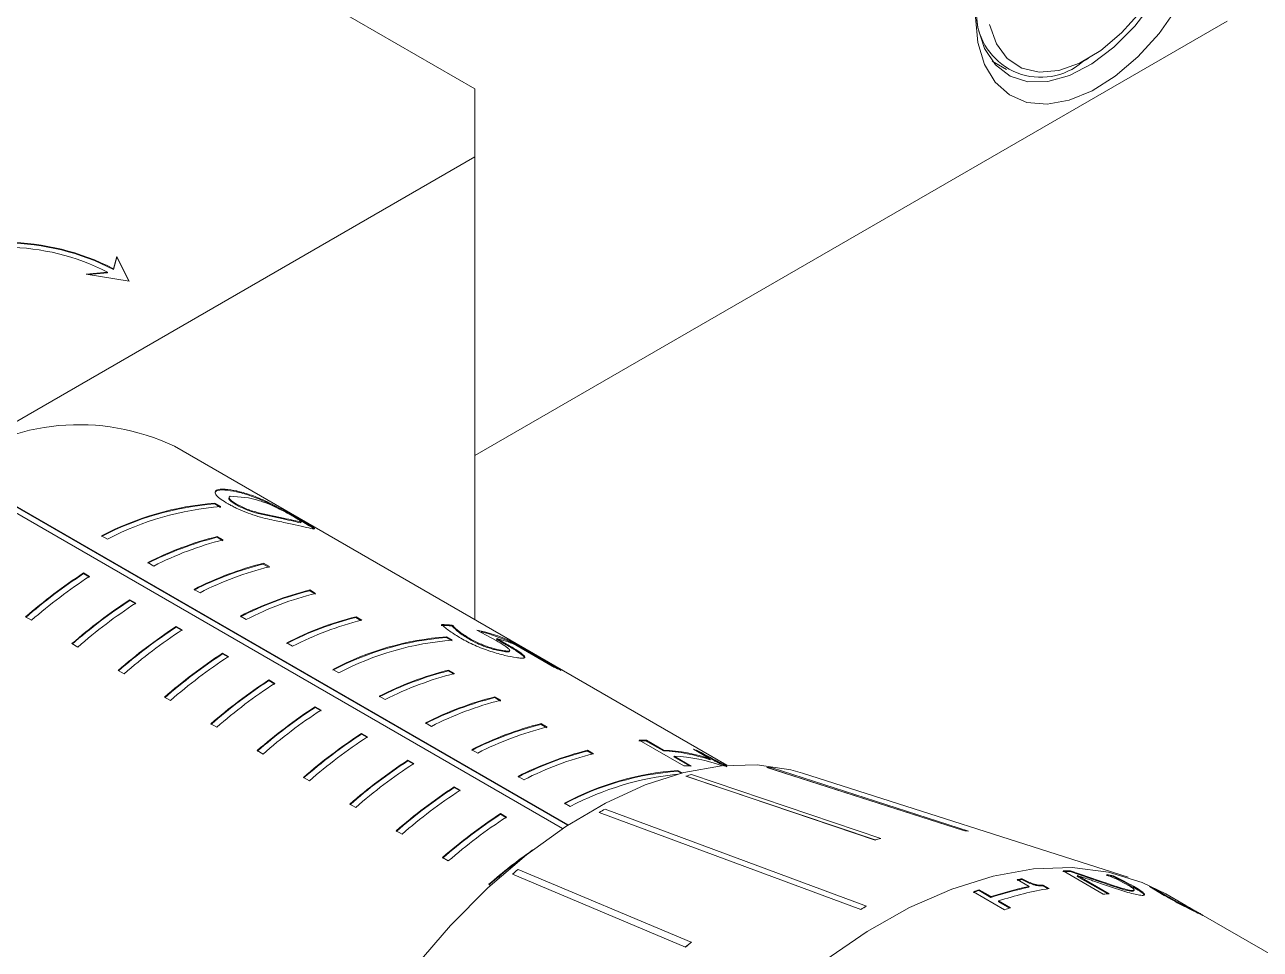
# Model space of a CAD drawing. Header units: millimetres. Extents: x 2 to 278, y 1 to 215.
# Drawn here: x 246.95 to 256.38, y 165.67 to 172.74 of the extents above; entities that cross this region are included whole.
import ezdxf

# ---------------------------------------------------------------- set-up
doc = ezdxf.new("R2010")
doc.units = ezdxf.units.MM

msp = doc.modelspace()

# ---------------------------------------------------------------- linework, layer by layer
at = {"color": 7, "linetype": 'Continuous', "lineweight": 18}
for p, q in [((250.3838, 172.2459), (247.1509, 174.1122)), ((256.1312, 172.7633), (250.3838, 169.4454)), ((254.3358, 172.4581), (254.4456, 172.3947)), ((255.0267, 172.4523), (255.0716, 172.4782)), ((250.3838, 171.7275), (250.3838, 172.2459)), ((250.3838, 171.7275), (242.3016, 167.0617)), ((250.3838, 168.1908), (250.3838, 171.7275)), ((247.6493, 170.966), (247.6232, 170.8716)), ((247.6493, 170.9608), (247.6232, 170.8664)), ((247.6493, 170.966), (247.7427, 170.7767)), ((247.6493, 170.9608), (247.6493, 170.966)), ((247.6493, 170.9608), (247.7399, 170.7772)), ((247.5783, 170.8457), (247.4148, 170.8306)), ((247.4148, 170.8306), (247.7427, 170.7767)), ((247.5783, 170.8405), (247.435, 170.8273)), ((247.5783, 170.8405), (247.5783, 170.8457)), ((247.6232, 170.8664), (247.6232, 170.8716)), ((252.3093, 167.0792), (248.0888, 169.5156)), ((246.3202, 169.3297), (251.0545, 166.5966)), ((251.0966, 166.6242), (246.3651, 169.3556)), ((251.0923, 166.6214), (246.3651, 169.3504)), ((248.6543, 169.1229), (248.515, 169.1337)), ((248.5649, 169.1745), (248.5624, 169.1687)), ((248.3988, 169.081), (248.3969, 169.0752)), ((248.4418, 169.0492), (248.3969, 169.0752)), ((248.4437, 169.055), (248.3988, 169.081)), ((248.5615, 169.0691), (248.5637, 169.0749)), ((248.729, 169.0025), (248.7313, 169.0083)), ((248.729, 169.0025), (248.9206, 168.9622)), ((248.7313, 169.0083), (248.9231, 168.9679)), ((248.9206, 168.9622), (248.9231, 168.9679)), ((249.0203, 168.9664), (249.0494, 168.9497)), ((249.0525, 168.9553), (249.0494, 168.9497)), ((249.0513, 168.9319), (249.0542, 168.9375)), ((249.0513, 168.9319), (249.0562, 168.9336)), ((247.5325, 168.8314), (247.5774, 168.8055)), ((248.4158, 168.8264), (248.4145, 168.8207)), ((248.4594, 168.7948), (248.4145, 168.8207)), ((248.4607, 168.8005), (248.4158, 168.8264)), ((247.886, 168.6273), (247.9309, 168.6014)), ((248.7681, 168.6166), (248.7693, 168.6223)), ((248.813, 168.5907), (248.7681, 168.6166)), ((248.8142, 168.5964), (248.7693, 168.6223)), ((247.4401, 168.5222), (247.3952, 168.5481)), ((247.3952, 168.5481), (247.3954, 168.5431)), ((247.4403, 168.5171), (247.3954, 168.5431)), ((248.2396, 168.4232), (248.2845, 168.3973)), ((249.1216, 168.4125), (249.1229, 168.4182)), ((249.1665, 168.3866), (249.1216, 168.4125)), ((249.1678, 168.3923), (249.1229, 168.4182)), ((247.7939, 168.3179), (247.749, 168.3438)), ((247.749, 168.3438), (247.7493, 168.3388)), ((247.7942, 168.3129), (247.7493, 168.3388)), ((246.9521, 168.2126), (246.997, 168.1867)), ((248.5931, 168.2191), (248.638, 168.1932)), ((249.4752, 168.2084), (249.4764, 168.2141)), ((249.5135, 168.1863), (249.4752, 168.2084)), ((249.5213, 168.1882), (249.4764, 168.2141)), ((248.1477, 168.1136), (248.1028, 168.1396)), ((248.1028, 168.1396), (248.1031, 168.1345)), ((248.148, 168.1086), (248.1031, 168.1345)), ((250.2105, 168.1497), (250.2082, 168.1439)), ((250.2082, 168.1439), (250.2142, 168.1404)), ((250.2105, 168.1497), (250.2164, 168.1462)), ((250.2164, 168.1462), (250.2142, 168.1404)), ((250.5461, 168.032), (250.4001, 168.1115)), ((247.3059, 168.0083), (247.3508, 167.9824)), ((248.9467, 168.015), (248.9916, 167.9891)), ((250.1666, 168.0604), (250.1647, 168.0547)), ((250.2096, 168.0287), (250.1647, 168.0547)), ((250.2115, 168.0345), (250.1666, 168.0604)), ((250.3397, 168.0496), (250.3376, 168.0439)), ((250.5516, 168.0477), (250.5489, 168.042)), ((250.5489, 168.042), (250.6236, 167.9997)), ((250.5516, 168.0477), (250.6262, 168.0054)), ((250.6262, 168.0054), (250.6236, 167.9997)), ((250.6619, 168.0249), (250.6589, 168.0193)), ((250.6589, 168.0193), (250.9923, 167.8268)), ((250.6619, 168.0249), (251.0439, 167.8044)), ((250.9889, 167.8282), (250.6881, 168.0018)), ((248.5015, 167.9094), (248.4566, 167.9353)), ((248.4566, 167.9353), (248.4569, 167.9303)), ((248.5018, 167.9044), (248.4569, 167.9303)), ((250.4825, 167.9849), (250.4803, 167.9792)), ((250.6108, 167.9536), (250.6085, 167.9478)), ((250.7578, 167.9191), (250.7552, 167.9134)), ((250.7552, 167.9134), (250.7637, 167.9)), ((249.3002, 167.8109), (249.3451, 167.785)), ((247.6597, 167.8041), (247.7047, 167.7782)), ((248.8553, 167.7051), (248.8104, 167.731)), ((248.8104, 167.731), (248.8107, 167.726)), ((248.8556, 167.7001), (248.8107, 167.726)), ((250.1823, 167.8002), (250.1835, 167.8059)), ((250.2272, 167.7743), (250.1823, 167.8002)), ((250.2284, 167.78), (250.1835, 167.8059)), ((248.0136, 167.5998), (248.0585, 167.5739)), ((249.2092, 167.5009), (249.1643, 167.5268)), ((249.1643, 167.5268), (249.1646, 167.5218)), ((249.6538, 167.6068), (249.6987, 167.5809)), ((250.5358, 167.5961), (250.5371, 167.6018)), ((250.5807, 167.5702), (250.5358, 167.5961)), ((250.582, 167.5759), (250.5371, 167.6018)), ((249.2095, 167.4959), (249.1646, 167.5218)), ((248.3674, 167.3956), (248.4123, 167.3697)), ((250.0073, 167.4027), (250.0523, 167.3768)), ((250.8894, 167.392), (250.8906, 167.3977)), ((250.9343, 167.3661), (250.8894, 167.392)), ((250.9355, 167.3718), (250.8906, 167.3977)), ((249.563, 167.2966), (249.5181, 167.3225)), ((249.5181, 167.3225), (249.5184, 167.3175)), ((249.5633, 167.2916), (249.5184, 167.3175)), ((251.9798, 167.0754), (251.6385, 167.2724)), ((251.6938, 167.2647), (251.6959, 167.2705)), ((251.6938, 167.2647), (251.8238, 167.1896)), ((251.6959, 167.2705), (251.826, 167.1954)), ((248.7212, 167.1913), (248.7661, 167.1654)), ((250.3609, 167.1986), (250.4058, 167.1727)), ((251.243, 167.1879), (251.2442, 167.1936)), ((251.2813, 167.1658), (251.243, 167.1879)), ((251.2891, 167.1677), (251.2442, 167.1936)), ((251.8238, 167.1896), (251.826, 167.1954)), ((252.1841, 167.1268), (252.054, 167.2019)), ((252.0952, 167.18), (252.0981, 167.1857)), ((249.9168, 167.0924), (249.8719, 167.1183)), ((249.8719, 167.1183), (249.8722, 167.1133)), ((249.9171, 167.0873), (249.8722, 167.1133)), ((251.9051, 167.1427), (251.9072, 167.1485)), ((251.9051, 167.1427), (252.024, 167.0741)), ((251.9072, 167.1485), (252.0373, 167.0734)), ((252.1813, 167.1211), (252.1841, 167.1268)), ((252.2111, 167.1155), (252.214, 167.1211)), ((252.616, 167.0627), (252.6155, 167.063)), ((252.6155, 167.063), (254.1158, 166.5803)), ((254.1163, 166.58), (252.616, 167.0627)), ((254.1547, 166.5769), (252.6544, 167.0597)), ((249.075, 166.9871), (249.1199, 166.9611)), ((250.7145, 166.9945), (250.7594, 166.9686)), ((251.9343, 167.0399), (251.9325, 167.0341)), ((251.9591, 167.0188), (251.9325, 167.0341)), ((251.9673, 167.0209), (251.9343, 167.0399)), ((251.9965, 166.997), (253.4406, 166.5089)), ((251.997, 166.9967), (251.9965, 166.997)), ((253.4411, 166.5086), (251.997, 166.9967)), ((253.4839, 166.52), (252.0398, 167.0081)), ((255.375, 166.2237), (252.8872, 167.0185)), ((250.2706, 166.8881), (250.2257, 166.914)), ((250.2257, 166.914), (250.226, 166.909)), ((250.2709, 166.8831), (250.226, 166.909)), ((249.4289, 166.7828), (249.4738, 166.7569)), ((251.068, 166.7904), (251.1129, 166.7645)), ((250.6245, 166.6838), (250.5796, 166.7098)), ((250.5796, 166.7098), (250.5798, 166.7047)), ((250.6247, 166.6788), (250.5798, 166.7047)), ((251.3343, 166.7191), (253.3311, 165.979)), ((251.3348, 166.7188), (251.3343, 166.7191)), ((253.3317, 165.9787), (251.3348, 166.7188)), ((253.376, 166.0039), (251.3792, 166.744)), ((249.7827, 166.5785), (249.8276, 166.5526)), ((253.4411, 166.5086), (253.4406, 166.5089)), ((253.4844, 166.5197), (253.4839, 166.52)), ((254.1163, 166.58), (254.1158, 166.5803)), ((254.1553, 166.5766), (254.1547, 166.5769)), ((250.1365, 166.3743), (250.1814, 166.3484)), ((250.6704, 166.2467), (251.9935, 165.6913)), ((250.6709, 166.2464), (250.6704, 166.2467)), ((251.994, 165.691), (250.6709, 166.2464)), ((252.0372, 165.7285), (250.714, 166.2839)), ((254.6179, 166.1532), (254.527, 166.2057)), ((254.5633, 166.2074), (254.5648, 166.2131)), ((255.1841, 166.0959), (254.8772, 166.2731)), ((254.9312, 166.2675), (254.9332, 166.2733)), ((254.9312, 166.2675), (255.1525, 166.1919)), ((254.9332, 166.2733), (255.1547, 166.1977)), ((254.9845, 166.231), (254.9866, 166.2368)), ((254.9845, 166.231), (255.2179, 166.0963)), ((254.9866, 166.2368), (255.23, 166.0962)), ((255.2137, 166.2422), (255.2106, 166.2439)), ((255.2608, 166.2286), (255.2633, 166.2343)), ((250.4903, 166.17), (250.5042, 166.162)), ((254.4305, 165.9757), (254.1918, 166.1135)), ((254.2353, 166.1228), (254.2363, 166.1284)), ((254.2353, 166.1228), (254.3262, 166.0703)), ((254.2363, 166.1284), (254.3272, 166.0759)), ((254.6165, 166.1475), (254.6179, 166.1532)), ((254.6467, 166.1681), (254.6481, 166.1739)), ((254.7241, 166.1588), (254.7256, 166.1646)), ((254.7241, 166.1588), (254.7626, 166.1366)), ((254.7256, 166.1646), (254.7716, 166.1381)), ((255.1525, 166.1919), (255.1547, 166.1977)), ((255.3576, 166.1122), (255.2232, 166.1565)), ((255.3943, 166.1182), (255.3967, 166.1239)), ((255.3943, 166.1182), (255.4155, 166.1176)), ((255.4123, 166.1496), (255.4149, 166.1554)), ((255.6488, 166.0856), (255.5375, 166.1536)), ((255.5847, 166.1333), (255.5817, 166.1277)), ((255.5817, 166.1277), (255.5862, 166.1251)), ((255.5847, 166.1333), (255.5892, 166.1307)), ((255.5892, 166.1307), (255.5862, 166.1251)), ((255.5862, 166.1251), (255.6186, 166.1041)), ((254.3262, 166.0703), (254.3272, 166.0759)), ((254.3831, 166.0375), (254.384, 166.0431)), ((254.3831, 166.0375), (254.4682, 165.9884)), ((254.384, 166.0431), (254.475, 165.9906)), ((255.8146, 166.0088), (255.6611, 166.0974)), ((255.6859, 166.0707), (255.683, 166.0651)), ((255.7794, 166.0194), (255.7765, 166.0138)), ((255.814, 166.0088), (255.7868, 166.0245)), ((253.3317, 165.9787), (253.3311, 165.979)), ((253.3766, 166.0036), (253.376, 166.0039)), ((255.8231, 166.0039), (255.823, 166.0036)), ((255.8231, 166.0039), (255.8438, 165.9919)), ((255.8586, 165.9796), (255.8555, 165.974)), ((255.9287, 165.9429), (255.9047, 165.9568)), ((261.3346, 162.8222), (255.9287, 165.9429)), ((251.994, 165.691), (251.9935, 165.6913)), ((252.0377, 165.7282), (252.0372, 165.7285))]:
    msp.add_line(p, q, dxfattribs=at)
at = {"color": 7, "linetype": 'Continuous', "lineweight": 18, "flags": 128}
for points in [[(254.2105, 172.8484), (254.2267, 172.712), (254.2778, 172.5533), (254.3607, 172.4287), (254.472, 172.3433), (254.607, 172.3005), (254.7604, 172.3022), (254.9257, 172.3482), (255.0963, 172.4367), (255.2651, 172.564), (255.4253, 172.725), (255.5703, 172.913), (255.694, 173.1203), (255.7916, 173.3386), (255.859, 173.5587), (255.8934, 173.7717), (255.8934, 173.969), (255.859, 174.1423), (255.7916, 174.2847), (255.694, 174.3902), (255.5703, 174.4547), (255.4253, 174.4753), (255.2651, 174.4514), (255.0972, 174.3842)], [(255.755, 172.8717), (255.6103, 172.6693), (255.4488, 172.4909), (255.2763, 172.3429), (255.0989, 172.2308), (254.9232, 172.1585), (254.7554, 172.1287), (254.6016, 172.1424), (254.4674, 172.1993), (254.3577, 172.2971), (254.2763, 172.4323), (254.2263, 172.6002), (254.2094, 172.7945)], [(255.1662, 172.5395), (255.3244, 172.673), (255.4716, 172.8373)], [(254.3146, 172.7364), (254.3675, 172.5897), (254.4511, 172.4772), (254.5619, 172.404), (254.6949, 172.3732), (254.8444, 172.3863), (255.0038, 172.4425), (255.1662, 172.5395)], [(249.9271, 165.5426), (250.198, 165.8567), (250.4827, 166.1422), (250.7775, 166.3952), (251.0786, 166.6125), (251.382, 166.7912), (251.6838, 166.929), (251.98, 167.0241), (252.2668, 167.0753), (252.5404, 167.0819), (252.7973, 167.0438), (252.8872, 167.0185)], [(253.0561, 165.5882), (253.3797, 165.81), (253.7047, 165.9927), (254.0274, 166.1342), (254.3441, 166.233), (254.6513, 166.2878), (254.9455, 166.2981), (255.2233, 166.2637), (255.4816, 166.1851), (255.6611, 166.0974)]]:
    msp.add_lwpolyline(points, dxfattribs=at)
at = {"color": 7, "linetype": 'Continuous', "lineweight": 18}
for centre, radius, start, end in [((254.7067, 172.8269), 0.4927, 186.65781, 310.51696), ((246.7958, 169.2698), 1.8029, 62.68085, 116.4202), ((246.7958, 169.2646), 1.8029, 62.68085, 116.4202), ((246.7958, 169.3306), 1.7052, 62.68465, 116.36471), ((247.3607, 167.9955), 1.6855, 64.40663, 126.20428), ((248.5597, 166.8843), 2.1969, 94.24886, 117.88532), ((248.5619, 166.8861), 2.2009, 94.24886, 117.88532), ((248.6068, 166.8602), 2.2009, 94.24886, 117.88532), ((249.0194, 166.4085), 2.4869, 104.07594, 117.11861), ((249.0217, 166.4098), 2.4914, 104.07594, 117.11861), ((249.0666, 166.3839), 2.4914, 104.07594, 117.11861), ((249.3729, 166.2044), 2.4869, 104.07594, 117.11861), ((249.3753, 166.2057), 2.4914, 104.07594, 117.11861), ((249.4202, 166.1798), 2.4914, 104.07594, 117.11861), ((249.6223, 165.1464), 4.0659, 123.2138, 131.05117), ((249.6185, 165.1476), 4.0585, 123.2138, 131.05117), ((249.6672, 165.1205), 4.0659, 123.2138, 131.05117), ((249.7265, 166.0003), 2.4869, 104.07594, 117.11861), ((249.7288, 166.0016), 2.4914, 104.07594, 117.11861), ((249.7737, 165.9757), 2.4914, 104.07594, 117.11861), ((249.9761, 164.9422), 4.0659, 123.2138, 131.05117), ((249.9724, 164.9433), 4.0585, 123.2138, 131.05117), ((250.021, 164.9163), 4.0659, 123.2138, 131.05117), ((250.08, 165.7962), 2.4869, 104.07594, 117.11861), ((250.0824, 165.7975), 2.4914, 104.07594, 117.11861), ((250.1273, 165.7716), 2.4914, 104.07594, 117.11861), ((250.3299, 164.7379), 4.0659, 123.2138, 131.05117), ((250.3262, 164.7391), 4.0585, 123.2138, 131.05117), ((250.3748, 164.712), 4.0659, 123.2138, 131.05117), ((250.0878, 166.7023), 1.4465, 85.22464, 88.4221), ((250.0898, 166.7055), 1.4492, 85.22464, 88.4221), ((250.1514, 166.9205), 1.2167, 65.18998, 78.20071), ((250.1526, 166.9259), 1.2049, 65.15524, 76.56853), ((250.3275, 165.8638), 2.1969, 94.24886, 117.88532), ((250.3296, 165.8656), 2.2009, 94.24886, 117.88532), ((250.3745, 165.8397), 2.2009, 94.24886, 117.88532), ((250.2347, 166.8774), 1.2125, 68.03914, 74.84996), ((250.6838, 164.5337), 4.0659, 123.2138, 131.05117), ((250.68, 164.5348), 4.0585, 123.2138, 131.05117), ((250.7287, 164.5077), 4.0659, 123.2138, 131.05117), ((250.5472, 166.7342), 1.1798, 65.10303, 68.01666), ((251.0376, 164.3294), 4.0659, 123.2138, 131.05117), ((251.0338, 164.3306), 4.0585, 123.2138, 131.05117), ((250.7871, 165.388), 2.4869, 104.07594, 117.11861), ((250.7895, 165.3893), 2.4914, 104.07594, 117.11861), ((250.8344, 165.3634), 2.4914, 104.07594, 117.11861), ((251.0825, 164.3035), 4.0659, 123.2138, 131.05117), ((251.3914, 164.1251), 4.0659, 123.2138, 131.05117), ((251.1407, 165.1839), 2.4869, 104.07594, 117.11861), ((251.143, 165.1852), 2.4914, 104.07594, 117.11861), ((251.1879, 165.1593), 2.4914, 104.07594, 117.11861), ((251.3876, 164.1263), 4.0585, 123.2138, 131.05117), ((251.4363, 164.0992), 4.0659, 123.2138, 131.05117), ((251.4942, 164.9798), 2.4869, 104.07594, 117.11861), ((251.4966, 164.9811), 2.4914, 104.07594, 117.11861), ((251.5415, 164.9552), 2.4914, 104.07594, 117.11861), ((251.7452, 163.9209), 4.0659, 123.2138, 131.05117), ((251.7415, 163.9221), 4.0585, 123.2138, 131.05117), ((251.7901, 163.895), 4.0659, 123.2138, 131.05117), ((251.6146, 165.7908), 1.476, 86.92516, 89.15306), ((251.6166, 165.7939), 1.4787, 86.92516, 89.15306), ((251.8478, 164.7757), 2.4869, 104.07594, 117.11861), ((251.8501, 164.777), 2.4914, 104.07594, 117.11861), ((251.895, 164.7511), 2.4914, 104.07594, 117.11861), ((251.7597, 165.8874), 1.3038, 71.13313, 87.17947), ((251.7617, 165.8908), 1.3062, 71.13313, 87.17947), ((251.6618, 166.0691), 1.1988, 68.66018, 70.9023), ((252.0991, 163.7166), 4.0659, 123.2138, 131.05117), ((252.0953, 163.7178), 4.0585, 123.2138, 131.05117), ((252.144, 163.6907), 4.0659, 123.2138, 131.05117), ((251.8457, 165.8585), 1.2914, 70.54378, 87.26718), ((251.958, 165.5969), 1.4787, 86.92516, 89.15306), ((252.5052, 165.5441), 1.5229, 84.37707, 85.84754), ((252.0952, 164.8433), 2.1969, 94.24886, 117.88532), ((252.0974, 164.8451), 2.2009, 94.24886, 117.88532), ((252.1528, 164.7927), 2.2292, 95.76866, 117.80679), ((252.5871, 164.7975), 2.2774, 103.90611, 105.03059), ((252.4529, 163.5124), 4.0659, 123.2138, 131.05117), ((252.4491, 163.5135), 4.0585, 123.2138, 131.05117), ((252.4978, 163.4865), 4.0659, 123.2138, 131.05117), ((252.8067, 163.3081), 4.0659, 123.2138, 131.05117), ((252.8029, 163.3093), 4.0585, 123.2138, 131.05117), ((252.8516, 163.2822), 4.0659, 123.2138, 131.05117), ((253.0366, 163.7102), 3.457, 118.6497, 119.50105), ((254.0831, 164.1082), 2.4851, 103.95311, 104.98359), ((254.0836, 164.1079), 2.4851, 103.95311, 104.98359), ((253.9937, 164.9229), 1.6618, 84.43852, 85.78608), ((253.9942, 164.9226), 1.6618, 84.43852, 85.78608), ((253.2083, 163.0449), 4.1417, 125.12825, 131.01451), ((253.2721, 162.9624), 4.2418, 126.58276, 130.96133), ((253.8146, 162.5972), 4.8171, 130.06416, 130.74657), ((255.0032, 163.8575), 2.3907, 100.60385, 101.52499), ((255.0053, 163.8598), 2.3942, 100.60385, 101.52499), ((254.911, 164.3701), 1.8975, 89.3909, 91.07943), ((254.913, 164.3731), 1.9003, 89.3909, 91.07943), ((254.9445, 164.6427), 1.6171, 78.72207, 80.61659), ((254.9466, 164.6462), 1.6195, 78.72207, 80.61659), ((255.136, 163.3621), 2.9039, 108.06889, 108.9936), ((255.1383, 163.3637), 2.9082, 108.06889, 108.9936), ((255.1467, 163.5686), 2.6328, 101.61785, 108.15843), ((255.1489, 163.5706), 2.6367, 101.61785, 108.15843), ((255.1855, 163.6101), 2.5616, 99.30015, 108.23333), ((254.984, 164.8033), 1.4594, 65.69402, 67.71321), ((255.22, 164.1906), 1.9056, 89.69905, 91.078), ((255.0948, 164.762), 1.4396, 59.60931, 61.27174), ((255.2547, 162.5725), 3.9121, 118.69921, 119.45154), ((255.2552, 162.5722), 3.9121, 118.69921, 119.45154), ((255.377, 163.2258), 2.9082, 108.06889, 108.9936), ((255.1902, 164.7071), 1.4395, 60.24138, 60.37992), ((255.4225, 161.7073), 5.2565, 130.09268, 130.71805), ((255.423, 161.707), 5.2565, 130.09268, 130.71805)]:
    msp.add_arc(centre, radius, start, end, dxfattribs=at)
for points, knots in [([(248.4989, 169.0767), (248.4805, 169.0878), (248.4439, 169.1099), (248.4071, 169.1414), (248.395, 169.1666), (248.4137, 169.1863), (248.4726, 169.1914), (248.5341, 169.1801), (248.5649, 169.1745)], [0, 0, 0, 0, 0.125107, 0.249985, 0.37472, 0.499695, 0.749519, 1, 1, 1, 1]), ([(248.4001, 169.1626), (248.4024, 169.1669), (248.411, 169.1821), (248.4713, 169.1851), (248.532, 169.1742), (248.5624, 169.1687)], [0, 0, 0, 0, 0.160637, 0.579792, 1, 1, 1, 1]), ([(248.515, 169.1337), (248.5128, 169.1327), (248.5086, 169.1307), (248.5047, 169.1246), (248.5085, 169.1134), (248.5304, 169.0949), (248.5526, 169.0816), (248.5637, 169.0749)], [0, 0, 0, 0, 0.125347, 0.250608, 0.500107, 0.74966, 1, 1, 1, 1]), ([(248.5624, 169.1687), (248.5947, 169.1605), (248.6594, 169.1441), (248.7565, 169.1048), (248.8437, 169.0628), (248.888, 169.0393), (248.9073, 169.029)], [0, 0, 0, 0, 0.3432083, 0.6855359, 0.8626124, 1, 1, 1, 1]), ([(248.5649, 169.1745), (248.5973, 169.1663), (248.6621, 169.1498), (248.7594, 169.1105), (248.8503, 169.0665), (248.9233, 169.028), (248.9806, 168.9963), (249.0231, 168.9722), (249.0427, 168.9609), (249.0525, 168.9553)], [0, 0, 0, 0, 0.250452, 0.500192, 0.629391, 0.749903, 0.874732, 0.937345, 1, 1, 1, 1]), ([(249.0125, 168.9163), (248.9795, 168.9232), (248.9136, 168.937), (248.8085, 168.9583), (248.7098, 168.9849), (248.6316, 169.0119), (248.5718, 169.0381), (248.5284, 169.06), (248.5087, 169.0711), (248.4989, 169.0767)], [0, 0, 0, 0, 0.25044, 0.500207, 0.629487, 0.749895, 0.874727, 0.93735, 1, 1, 1, 1]), ([(248.5041, 169.1201), (248.5046, 169.116), (248.5058, 169.1078), (248.5284, 169.089), (248.5505, 169.0758), (248.5615, 169.0691)], [0, 0, 0, 0, 0.332781, 0.665826, 1, 1, 1, 1]), ([(248.5615, 169.0691), (248.5674, 169.0658), (248.579, 169.0592), (248.6046, 169.0461), (248.6406, 169.03), (248.6871, 169.0137), (248.715, 169.0062), (248.729, 169.0025)], [0, 0, 0, 0, 0.1254603, 0.250837, 0.5007092, 0.7501767, 1, 1, 1, 1]), ([(248.5637, 169.0749), (248.5695, 169.0716), (248.5812, 169.065), (248.6068, 169.0519), (248.6428, 169.0358), (248.6893, 169.0194), (248.7173, 169.012), (248.7313, 169.0083)], [0, 0, 0, 0, 0.125385, 0.250691, 0.500474, 0.74999, 1, 1, 1, 1]), ([(248.8369, 169.0628), (248.8033, 169.0764), (248.7358, 169.1037), (248.6815, 169.1165), (248.6543, 169.1229)], [0, 0, 0, 0, 0.498905, 1, 1, 1, 1]), ([(248.9977, 168.9798), (248.9919, 168.9831), (248.9803, 168.9898), (248.9551, 169.0039), (248.9202, 169.0227), (248.8764, 169.0449), (248.8501, 169.0568), (248.8369, 169.0628)], [0, 0, 0, 0, 0.125376, 0.250674, 0.500391, 0.749916, 1, 1, 1, 1]), ([(248.9206, 168.9622), (248.9481, 168.9555), (249.003, 168.9424), (249.0352, 168.9354), (249.0513, 168.9319)], [0, 0, 0, 0, 0.501111, 1, 1, 1, 1]), ([(248.9231, 168.9679), (248.9507, 168.9613), (249.0057, 168.9481), (249.038, 168.941), (249.0542, 168.9375)], [0, 0, 0, 0, 0.501133, 1, 1, 1, 1]), ([(249.0542, 168.9375), (249.0567, 168.9377), (249.0617, 168.938), (249.0531, 168.946), (249.0306, 168.9606), (249.0087, 168.9734), (248.9977, 168.9798)], [0, 0, 0, 0, 0.250232, 0.499987, 0.749663, 1, 1, 1, 1]), ([(249.0525, 168.9553), (249.0709, 168.9445), (249.1079, 168.9231), (249.1474, 168.8987), (249.1642, 168.8853), (249.1533, 168.883), (249.1029, 168.8955), (249.0427, 168.9093), (249.0125, 168.9163)], [0, 0, 0, 0, 0.125103, 0.249964, 0.374719, 0.499711, 0.749526, 1, 1, 1, 1]), ([(249.0494, 168.9497), (249.0678, 168.939), (249.1046, 168.9176), (249.1455, 168.8926), (249.1532, 168.8853), (249.1571, 168.8816)], [0, 0, 0, 0, 0.3339615, 0.6672095, 1, 1, 1, 1]), ([(250.278, 168.0496), (250.2481, 168.0677), (250.1882, 168.1039), (250.1492, 168.1374), (250.1297, 168.1541)], [0, 0, 0, 0, 0.499528, 1, 1, 1, 1]), ([(250.2142, 168.1404), (250.2275, 168.1259), (250.254, 168.0969), (250.3098, 168.0615), (250.3376, 168.0439)], [0, 0, 0, 0, 0.501069, 1, 1, 1, 1]), ([(250.2164, 168.1462), (250.2297, 168.1317), (250.2562, 168.1027), (250.3119, 168.0673), (250.3397, 168.0496)], [0, 0, 0, 0, 0.501144, 1, 1, 1, 1]), ([(250.5055, 167.9491), (250.4846, 167.9563), (250.4428, 167.9707), (250.3615, 168.0043), (250.3113, 168.0315), (250.278, 168.0496)], [0, 0, 0, 0, 0.250279, 0.500639, 1, 1, 1, 1]), ([(250.3376, 168.0439), (250.3586, 168.0324), (250.3902, 168.0151), (250.4346, 167.9961), (250.4607, 167.986), (250.4738, 167.9814), (250.4803, 167.9792)], [0, 0, 0, 0, 0.499535, 0.749559, 0.874765, 1, 1, 1, 1]), ([(250.3397, 168.0496), (250.3608, 168.0381), (250.3923, 168.0209), (250.4368, 168.0019), (250.4629, 167.9918), (250.476, 167.9872), (250.4825, 167.9849)], [0, 0, 0, 0, 0.499418, 0.749453, 0.874699, 1, 1, 1, 1]), ([(250.6466, 167.9649), (250.6421, 167.9693), (250.6332, 167.9781), (250.5989, 168.001), (250.5672, 168.0196), (250.5461, 168.032)], [0, 0, 0, 0, 0.249718, 0.499781, 1, 1, 1, 1]), ([(250.6236, 167.9997), (250.6523, 167.9831), (250.7095, 167.9499), (250.74, 167.9255), (250.7552, 167.9134)], [0, 0, 0, 0, 0.501336, 1, 1, 1, 1]), ([(250.6262, 168.0054), (250.6549, 167.9888), (250.7122, 167.9556), (250.7426, 167.9312), (250.7578, 167.9191)], [0, 0, 0, 0, 0.5012722, 1, 1, 1, 1]), ([(250.4803, 167.9792), (250.4929, 167.9751), (250.518, 167.9669), (250.5645, 167.9549), (250.5909, 167.9506), (250.6085, 167.9478)], [0, 0, 0, 0, 0.25029, 0.500563, 1, 1, 1, 1]), ([(250.4825, 167.9849), (250.4951, 167.9809), (250.5203, 167.9727), (250.5668, 167.9606), (250.5932, 167.9564), (250.6108, 167.9536)], [0, 0, 0, 0, 0.250186, 0.500447, 1, 1, 1, 1]), ([(250.7008, 167.9019), (250.6735, 167.9064), (250.619, 167.9155), (250.5433, 167.9379), (250.5055, 167.9491)], [0, 0, 0, 0, 0.500482, 1, 1, 1, 1]), ([(250.6085, 167.9478), (250.6227, 167.9462), (250.644, 167.9438), (250.6474, 167.9491), (250.6486, 167.9508)], [0, 0, 0, 0, 0.665611, 1, 1, 1, 1]), ([(250.6108, 167.9536), (250.6246, 167.9522), (250.6453, 167.95), (250.6532, 167.9558), (250.6488, 167.9619), (250.6466, 167.9649)], [0, 0, 0, 0, 0.499042, 0.749645, 1, 1, 1, 1]), ([(250.7578, 167.9191), (250.7618, 167.9142), (250.7697, 167.9044), (250.7611, 167.8976), (250.7373, 167.8972), (250.713, 167.9003), (250.7008, 167.9019)], [0, 0, 0, 0, 0.24986, 0.499718, 0.749644, 1, 1, 1, 1]), ([(252.0952, 167.18), (252.113, 167.1698), (252.1487, 167.1493), (252.1904, 167.1268), (252.2111, 167.1155)], [0, 0, 0, 0, 0.501108, 1, 1, 1, 1]), ([(252.0981, 167.1857), (252.1159, 167.1754), (252.1516, 167.155), (252.1933, 167.1324), (252.214, 167.1211)], [0, 0, 0, 0, 0.501078, 1, 1, 1, 1]), ([(252.2111, 167.1155), (252.2205, 167.1106), (252.2389, 167.101), (252.2662, 167.0873), (252.2897, 167.0759), (252.302, 167.0701), (252.3082, 167.0672)], [0, 0, 0, 0, 0.255499, 0.500101, 0.749817, 1, 1, 1, 1]), ([(252.214, 167.1211), (252.2234, 167.1162), (252.2418, 167.1066), (252.2691, 167.0929), (252.2927, 167.0815), (252.305, 167.0757), (252.3112, 167.0728)], [0, 0, 0, 0, 0.255335, 0.499893, 0.749686, 1, 1, 1, 1]), ([(254.5633, 166.2074), (254.5762, 166.2002), (254.6013, 166.1862), (254.6318, 166.1741), (254.6467, 166.1681)], [0, 0, 0, 0, 0.5107609, 1, 1, 1, 1]), ([(254.5648, 166.2131), (254.5776, 166.2059), (254.6027, 166.1919), (254.6332, 166.1798), (254.6481, 166.1739)], [0, 0, 0, 0, 0.510737, 1, 1, 1, 1]), ([(255.2232, 166.1565), (255.1839, 166.1698), (255.1434, 166.1836), (255.0929, 166.201), (255.0534, 166.2145), (255.015, 166.2273), (254.9866, 166.2368)], [0, 0, 0, 0, 0.499967, 0.514837, 0.641105, 1, 1, 1, 1]), ([(255.3709, 166.1648), (255.347, 166.1779), (255.2992, 166.2041), (255.2422, 166.2294), (255.2137, 166.2422)], [0, 0, 0, 0, 0.499748, 1, 1, 1, 1]), ([(255.2608, 166.2286), (255.288, 166.2153), (255.3424, 166.1887), (255.389, 166.1627), (255.4123, 166.1496)], [0, 0, 0, 0, 0.499982, 1, 1, 1, 1]), ([(255.2633, 166.2343), (255.2905, 166.2211), (255.3449, 166.1945), (255.3915, 166.1684), (255.4149, 166.1554)], [0, 0, 0, 0, 0.500012, 1, 1, 1, 1]), ([(254.6467, 166.1681), (254.6541, 166.166), (254.668, 166.162), (254.6891, 166.1582), (254.708, 166.1574), (254.7186, 166.1583), (254.7241, 166.1588)], [0, 0, 0, 0, 0.267808, 0.499952, 0.741697, 1, 1, 1, 1]), ([(254.6481, 166.1739), (254.6556, 166.1718), (254.6695, 166.1678), (254.6906, 166.164), (254.7095, 166.1631), (254.7201, 166.1641), (254.7256, 166.1646)], [0, 0, 0, 0, 0.26768, 0.499783, 0.741588, 1, 1, 1, 1]), ([(255.1525, 166.1919), (255.1958, 166.1769), (255.2608, 166.1545), (255.3468, 166.1271), (255.3785, 166.1211), (255.3943, 166.1182)], [0, 0, 0, 0, 0.501199, 0.750972, 1, 1, 1, 1]), ([(255.1547, 166.1977), (255.1981, 166.1827), (255.2631, 166.1603), (255.3492, 166.1329), (255.3809, 166.1269), (255.3967, 166.1239)], [0, 0, 0, 0, 0.501083, 0.75087, 1, 1, 1, 1]), ([(255.4609, 166.0876), (255.4463, 166.0901), (255.4171, 166.095), (255.3774, 166.1065), (255.3576, 166.1122)], [0, 0, 0, 0, 0.500084, 1, 1, 1, 1]), ([(255.3967, 166.1239), (255.4052, 166.1231), (255.4178, 166.1218), (255.4219, 166.1259), (255.4189, 166.1327), (255.4025, 166.146), (255.3815, 166.1585), (255.3709, 166.1648)], [0, 0, 0, 0, 0.253128, 0.373697, 0.499827, 0.749371, 1, 1, 1, 1]), ([(255.4123, 166.1496), (255.4299, 166.1392), (255.4649, 166.1185), (255.4934, 166.0964), (255.4963, 166.0884), (255.4973, 166.0857)], [0, 0, 0, 0, 0.3995737, 0.7974086, 1, 1, 1, 1]), ([(255.4149, 166.1554), (255.4325, 166.1449), (255.4677, 166.1241), (255.495, 166.1025), (255.5014, 166.0909), (255.4965, 166.086), (255.4828, 166.0848), (255.4682, 166.0867), (255.4609, 166.0876)], [0, 0, 0, 0, 0.250214, 0.499399, 0.626324, 0.749677, 0.874778, 1, 1, 1, 1]), ([(255.5892, 166.1307), (255.6008, 166.1229), (255.6238, 166.1074), (255.6653, 166.0829), (255.6859, 166.0707)], [0, 0, 0, 0, 0.503071, 1, 1, 1, 1]), ([(255.8005, 166.0034), (255.7868, 166.0105), (255.7595, 166.0245), (255.7061, 166.0531), (255.6717, 166.0726), (255.6488, 166.0856)], [0, 0, 0, 0, 0.250212, 0.500475, 1, 1, 1, 1]), ([(255.6859, 166.0707), (255.7002, 166.0626), (255.7217, 166.0504), (255.7542, 166.0327), (255.771, 166.0239), (255.7794, 166.0194)], [0, 0, 0, 0, 0.49965, 0.749999, 1, 1, 1, 1]), ([(255.7794, 166.0194), (255.7878, 166.0151), (255.8036, 166.0069), (255.8331, 165.992), (255.8483, 165.9846), (255.8586, 165.9796)], [0, 0, 0, 0, 0.264958, 0.500677, 1, 1, 1, 1]), ([(255.9184, 165.9448), (255.9025, 165.9525), (255.8708, 165.9679), (255.8239, 165.9916), (255.8005, 166.0034)], [0, 0, 0, 0, 0.500142, 1, 1, 1, 1]), ([(255.8768, 165.9721), (255.8735, 165.9741), (255.8669, 165.9781), (255.8454, 165.9906), (255.8265, 166.0015), (255.814, 166.0088)], [0, 0, 0, 0, 0.249678, 0.499729, 1, 1, 1, 1]), ([(255.8438, 165.9919), (255.8559, 165.9849), (255.8741, 165.9745), (255.8956, 165.962), (255.9027, 165.9578)], [0, 0, 0, 0, 0.667382, 1, 1, 1, 1]), ([(255.8586, 165.9796), (255.8669, 165.9755), (255.8795, 165.9693), (255.8827, 165.9683), (255.8788, 165.9708), (255.8768, 165.9721)], [0, 0, 0, 0, 0.499362, 0.751224, 1, 1, 1, 1]), ([(255.9016, 165.9585), (255.9118, 165.9527), (255.9314, 165.9413), (255.941, 165.9355), (255.9456, 165.9327)], [0, 0, 0, 0, 0.518833, 1, 1, 1, 1]), ([(255.9456, 165.9327), (255.9469, 165.9318), (255.9495, 165.9301), (255.9443, 165.9321), (255.9288, 165.9397), (255.9184, 165.9448)], [0, 0, 0, 0, 0.258092, 0.500791, 1, 1, 1, 1])]:
    msp.add_open_spline(points, degree=3, knots=knots, dxfattribs=at)

doc.saveas('drawing.dxf')
